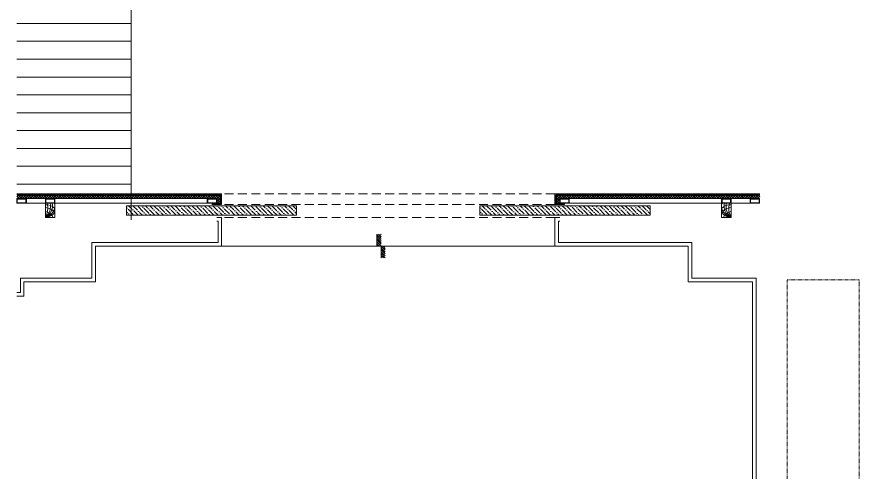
# Model space of a CAD drawing. Header units: inches. Extents: x 210804 to 214260, y -105030 to -103568.
# Drawn here: x 213138.9 to 213315.8, y -104775.6 to -104679.9 of the extents above; entities that cross this region are included whole.
import ezdxf

# ---------------------------------------------------------------- set-up
doc = ezdxf.new("R2010")
doc.units = ezdxf.units.IN
doc.header["$LTSCALE"] = 0.5
doc.header["$MEASUREMENT"] = 0
doc.linetypes.add('HIDDEN', pattern=[0.375, 0.25, -0.125])
doc.linetypes.add('HIDDEN2', pattern=[0.1875, 0.125, -0.0625])
doc.layers.add('A-DIM', color=10, linetype='Continuous')
for name, color, linetype, lineweight in [('CUPBOARD', 37, 'Continuous', 13), ('DROP', 1, 'Continuous', 5), ('FURNITURE', 253, 'HIDDEN2', 0), ('HATCH', 251, 'Continuous', 13), ('P. DOOR', 37, 'Continuous', 5), ('STONE', 1, 'Continuous', 18), ('WALL', 5, 'Continuous', 25), ('WORKING', 1, 'Continuous', 9)]:
    doc.layers.add(name, color=color, linetype=linetype, lineweight=lineweight)
pattern_1 = [(315, (184480.71556, 25791.61043), (0.2651650429, 0.2651650429), []), (45, (184480.71556, 25791.61043), (-0.2651650429, 0.2651650429), [])]
pattern_2 = [(270, (184480.715563, 25791.61043), (0.0625, -0.03125), [0, -0.0625])]
pattern_3 = [(315, (184498.2224, 25748.5323), (1.2153397802, -0.3314563037), [1.5625, -0.3125, 0, -0.3125])]

# ---------------------------------------------------------------- blocks, each defined once
blk = doc.blocks.new('*X5')
at = {"color": 0}
for p, q in [((-16.8, -3.5), (-13.3, 0)), ((-16.8, -0.8), (-15.9, 0)), ((-16.4, -5.8), (-10.6, 0)), ((-13.8, -5.8), (-8, 0)), ((-11.1, -5.8), (-5.3, 0)), ((-8.5, -5.8), (-2.7, 0)), ((-5.8, -5.8), (0, 0)), ((0, 0), (6, 6)), ((0, 2.7), (3.3, 6)), ((0, 5.3), (0.7, 6)), ((2.7, 0), (8.7, 6)), ((5.3, 0), (11.3, 6)), ((8, 0), (14, 6)), ((10.6, 0), (16.6, 6)), ((13.3, 0), (17, 3.8)), ((15.9, 0), (17, 1.1)), ((-3.2, -5.8), (0, -2.7)), ((-0.5, -5.8), (0, -5.3))]:
    blk.add_line(p, q, dxfattribs=at)
blk = doc.blocks.new('4 UQ46U')
at = {"layer": 'DROP', "lineweight": 5}
blk.add_lwpolyline([(67308.83, -52969.15), (67308.83, -52972.46), (67307.64, -52972.46), (67307.64, -52975.82)], dxfattribs=at)
at = {"layer": 'DROP', "lineweight": 5, "extrusion": (0, 0, -1), "xscale": 0.1972594911858323, "yscale": 0.1972594911858323, "zscale": -0.1972594911858323, "rotation": 270}
blk.add_blockref('*X5', (-67308.83, -52972.46), dxfattribs=at)
blk = doc.blocks.new('t')
at = {"layer": 'DROP', "ltscale": 20}
blk.add_line((213181.89, -104728.04), (213251.89, -104728.04), dxfattribs=at)
at = {"layer": 'STONE'}
for p, q in [((213154.64, -104734.79), (213154.64, -104727.29)), ((213155.39, -104735.54), (213155.39, -104728.04))]:
    blk.add_line(p, q, dxfattribs=at)
for points in [[(213180.89, -104722.04), (213181.89, -104722.04), (213181.89, -104728.04), (213155.39, -104728.04)], [(213293.39, -104735.54), (213279.89, -104735.54), (213279.89, -104728.04), (213251.89, -104728.04), (213251.89, -104722.04), (213252.89, -104722.04)], [(213180.89, -104722.79), (213181.14, -104722.79), (213181.14, -104727.29), (213154.64, -104727.29)], [(213294.14, -104734.79), (213280.64, -104734.79), (213280.64, -104727.29), (213252.64, -104727.29), (213252.64, -104722.79), (213252.89, -104722.79)], [(213138.89, -104737.79), (213139.64, -104737.79), (213139.64, -104734.79), (213154.64, -104734.79)], [(213138.89, -104738.54), (213140.39, -104738.54), (213140.39, -104735.54), (213155.39, -104735.54)], [(213293.39, -104864.39), (213293.39, -104735.54)], [(213294.14, -104865.29), (213294.14, -104734.79)]]:
    blk.add_lwpolyline(points, dxfattribs=at)
at = {"layer": 'WALL', "xscale": -0.7535655759087191, "yscale": 0.7535655759087191, "zscale": 0.7535655759087191, "rotation": 180}
blk.add_blockref('4 UQ46U', (162493.77, -144646.26), dxfattribs=at)
blk = doc.blocks.new('u46u')
at = {"layer": 'P. DOOR', "lineweight": 0}
h = blk.add_hatch(color=251, dxfattribs=at)
h.dxf.hatch_style = 1
h.paths.add_polyline_path([(22233.56, -6641.87), (22231.56, -6641.87), (22231.56, -6642.87), (22233.56, -6642.87)])
h.paths.add_polyline_path([(22233.46, -6641.97), (22233.46, -6642.77), (22231.66, -6642.77), (22231.66, -6641.97)], flags=16)
for points in [[(22233.56, -6641.87), (22233.56, -6642.87), (22231.56, -6642.87), (22231.56, -6641.87)], [(22233.46, -6641.97), (22233.46, -6642.77), (22231.66, -6642.77), (22231.66, -6641.97)]]:
    blk.add_lwpolyline(points, close=True, dxfattribs=at)
blk = doc.blocks.new('d678jubu')
at = {"layer": 'HATCH', "ltscale": 50}
h = blk.add_hatch(dxfattribs=at)
h.set_pattern_fill('DOTS', color=256, angle=-90)
h.set_pattern_definition(pattern_2)
h.paths.add_polyline_path([(213138.89, -104717.04), (213138.89, -104717.29), (213181.64, -104717.29), (213181.89, -104717.04)])
h = blk.add_hatch(dxfattribs=at)
h.set_pattern_fill('ANSI37', color=256, scale=3, angle=-90)
h.set_pattern_definition(pattern_1)
h.paths.add_polyline_path([(213138.89, -104717.29), (213138.89, -104718.04), (213180.89, -104718.04), (213180.89, -104719.04), (213181.64, -104719.04), (213181.64, -104717.29)])
h = blk.add_hatch(dxfattribs=at)
h.set_pattern_fill('DOTS', color=256, angle=-90)
h.set_pattern_definition(pattern_2)
h.paths.add_polyline_path([(213181.89, -104719.29), (213179.89, -104719.29), (213179.89, -104719.04), (213180.89, -104719.04), (213181.64, -104719.04), (213181.64, -104717.29), (213181.89, -104717.04)])
h = blk.add_hatch(dxfattribs=at)
h.set_pattern_fill('DOTS', color=256, angle=-90)
h.set_pattern_definition(pattern_2)
h.paths.add_polyline_path([(213294.89, -104717.04), (213294.89, -104717.29), (213252.14, -104717.29), (213251.89, -104717.04)])
h = blk.add_hatch(dxfattribs=at)
h.set_pattern_fill('DOTS', color=256, angle=-90)
h.set_pattern_definition(pattern_2)
h.paths.add_polyline_path([(213251.89, -104719.29), (213253.89, -104719.29), (213253.89, -104719.04), (213252.89, -104719.04), (213252.14, -104719.04), (213252.14, -104717.29), (213251.89, -104717.04)])
h = blk.add_hatch(dxfattribs=at)
h.set_pattern_fill('ANSI37', color=256, scale=3, angle=-90)
h.set_pattern_definition(pattern_1)
h.paths.add_polyline_path([(213294.89, -104717.29), (213294.89, -104718.04), (213252.89, -104718.04), (213252.89, -104719.04), (213252.14, -104719.04), (213252.14, -104717.29)])
h = blk.add_hatch(dxfattribs=at)
h.set_pattern_fill('ANSI36', color=256, scale=5, angle=-90)
h.set_pattern_definition(pattern_3)
h.paths.add_polyline_path([(213197.64, -104719.54), (213161.89, -104719.54), (213161.89, -104721.54), (213197.64, -104721.54)])
h = blk.add_hatch(dxfattribs=at)
h.set_pattern_fill('ANSI36', color=256, scale=5, angle=-90)
h.set_pattern_definition(pattern_3)
h.paths.add_polyline_path([(213236.14, -104719.54), (213271.89, -104719.54), (213271.89, -104721.54), (213236.14, -104721.54)])
at = {"layer": 'HATCH', "linetype": 'HIDDEN', "ltscale": 15}
for p, q in [((213251.89, -104717.04), (213181.89, -104717.04)), ((213251.89, -104719.29), (213181.89, -104719.29)), ((213251.89, -104722.04), (213181.89, -104722.04)), ((213251.89, -104728.04), (213181.89, -104728.04))]:
    blk.add_line(p, q, dxfattribs=at)
at = {"layer": 'P. DOOR', "ltscale": 50}
for p, q in [((213144.89, -104718.04), (213140.89, -104718.04)), ((213178.89, -104718.04), (213146.89, -104718.04)), ((213254.89, -104718.04), (213286.89, -104718.04)), ((213288.89, -104718.04), (213292.89, -104718.04)), ((213140.89, -104719.04), (213144.89, -104719.04)), ((213178.89, -104719.04), (213146.89, -104719.04)), ((213254.89, -104719.04), (213286.89, -104719.04)), ((213288.89, -104719.04), (213292.89, -104719.04))]:
    blk.add_line(p, q, dxfattribs=at)
at = {"layer": 'P. DOOR', "lineweight": 0}
for points in [[(213179.89, -104719.04), (213179.89, -104719.29), (213181.89, -104719.29), (213181.89, -104717.04), (213138.89, -104717.04)], [(213180.89, -104719.04), (213181.64, -104719.04), (213181.64, -104717.29), (213138.89, -104717.29)], [(213253.89, -104719.04), (213253.89, -104719.29), (213251.89, -104719.29), (213251.89, -104717.04), (213294.89, -104717.04)], [(213252.89, -104719.04), (213252.14, -104719.04), (213252.14, -104717.29), (213294.89, -104717.29)]]:
    blk.add_lwpolyline(points, dxfattribs=at)
at = {"layer": 'P. DOOR', "ltscale": 50}
for points in [[(213144.89, -104722.04), (213146.89, -104722.04), (213146.89, -104719.04), (213144.89, -104719.04)], [(213197.64, -104721.54), (213197.64, -104719.54), (213161.89, -104719.54), (213161.89, -104721.54)], [(213236.14, -104721.54), (213236.14, -104719.54), (213271.89, -104719.54), (213271.89, -104721.54)], [(213288.89, -104722.04), (213286.89, -104722.04), (213286.89, -104719.04), (213288.89, -104719.04)]]:
    blk.add_lwpolyline(points, close=True, dxfattribs=at)
for centre, radius, start, end in [((213141.11, -104720.07), 4.26, 332.5172, 14.0284), ((213142.82, -104719.68), 3.14, 311.2988, 11.8313), ((213143.63, -104719.61), 2.74, 297.3284, 12.0346), ((213145.07, -104721.87), 2.51, 43.5998, 94.0957), ((213144.19, -104719.41), 2.72, 284.8263, 352.0456), ((213144.84, -104722.28), 2.34, 28.9816, 88.7826), ((213145.38, -104720.68), 2.1, 44.2392, 51.1767), ((213288.4, -104720.68), 2.1, 128.8233, 135.7608), ((213288.71, -104721.87), 2.51, 85.9043, 136.4002), ((213289.58, -104719.41), 2.72, 187.9544, 255.1737), ((213288.94, -104722.28), 2.34, 91.2174, 151.0184), ((213290.14, -104719.61), 2.74, 167.9654, 242.6716), ((213290.96, -104719.68), 3.14, 168.1687, 228.7012), ((213292.67, -104720.07), 4.26, 165.9716, 207.4828), ((213144.8, -104722.59), 1.8, 17.8602, 87.1704), ((213144.83, -104719.69), 2.35, 271.3042, 330.8233), ((213288.94, -104719.69), 2.35, 209.1767, 268.6958), ((213288.98, -104722.59), 1.8, 92.8296, 162.1398)]:
    blk.add_arc(centre, radius, start, end, dxfattribs=at)
at = {"layer": 'A-DIM'}
for p in [(190907.33, -98076.17), (190913.33, -98076.17), (190947.33, -98076.17)]:
    blk.add_blockref('u46u', p, dxfattribs=at)
at = {"layer": 'A-DIM', "xscale": -1}
for p in [(235486.45, -98076.17), (235520.45, -98076.17), (235526.44, -98076.17)]:
    blk.add_blockref('u46u', p, dxfattribs=at)

msp = doc.modelspace()

# ---------------------------------------------------------------- hatches: boundary and pattern name
at = {"layer": 'FURNITURE', "transparency": 33554559}
h = msp.add_hatch(dxfattribs=at)
h.set_pattern_fill('ANSI31', color=256, scale=30, angle=135)
h.set_pattern_definition([(180, (4e-09, -15), (-2e-16, -3.75), [])])
h.paths.add_polyline_path([(213162.89, -104568.49), (213138.89, -104568.49), (213138.89, -104718.04), (213162.89, -104718.04)])

# ---------------------------------------------------------------- linework, layer by layer
at = {"layer": 'CUPBOARD', "ltscale": 20, "transparency": 33554559}
msp.add_line((213162.89, -104722.54), (213162.89, -104518.04), dxfattribs=at)
at = {"layer": 'FURNITURE', "transparency": 33554559}
msp.add_lwpolyline([(213300.67, -104735.12), (213315.78, -104735.12), (213315.78, -104783.12), (213300.67, -104783.12)], close=True, dxfattribs=at)

# ---------------------------------------------------------------- block references
at = {"layer": 'WALL'}
msp.add_blockref('t', (0, 0), dxfattribs=at)
at = {"layer": 'WORKING'}
msp.add_blockref('d678jubu', (0, 0), dxfattribs=at)

doc.saveas('drawing.dxf')
